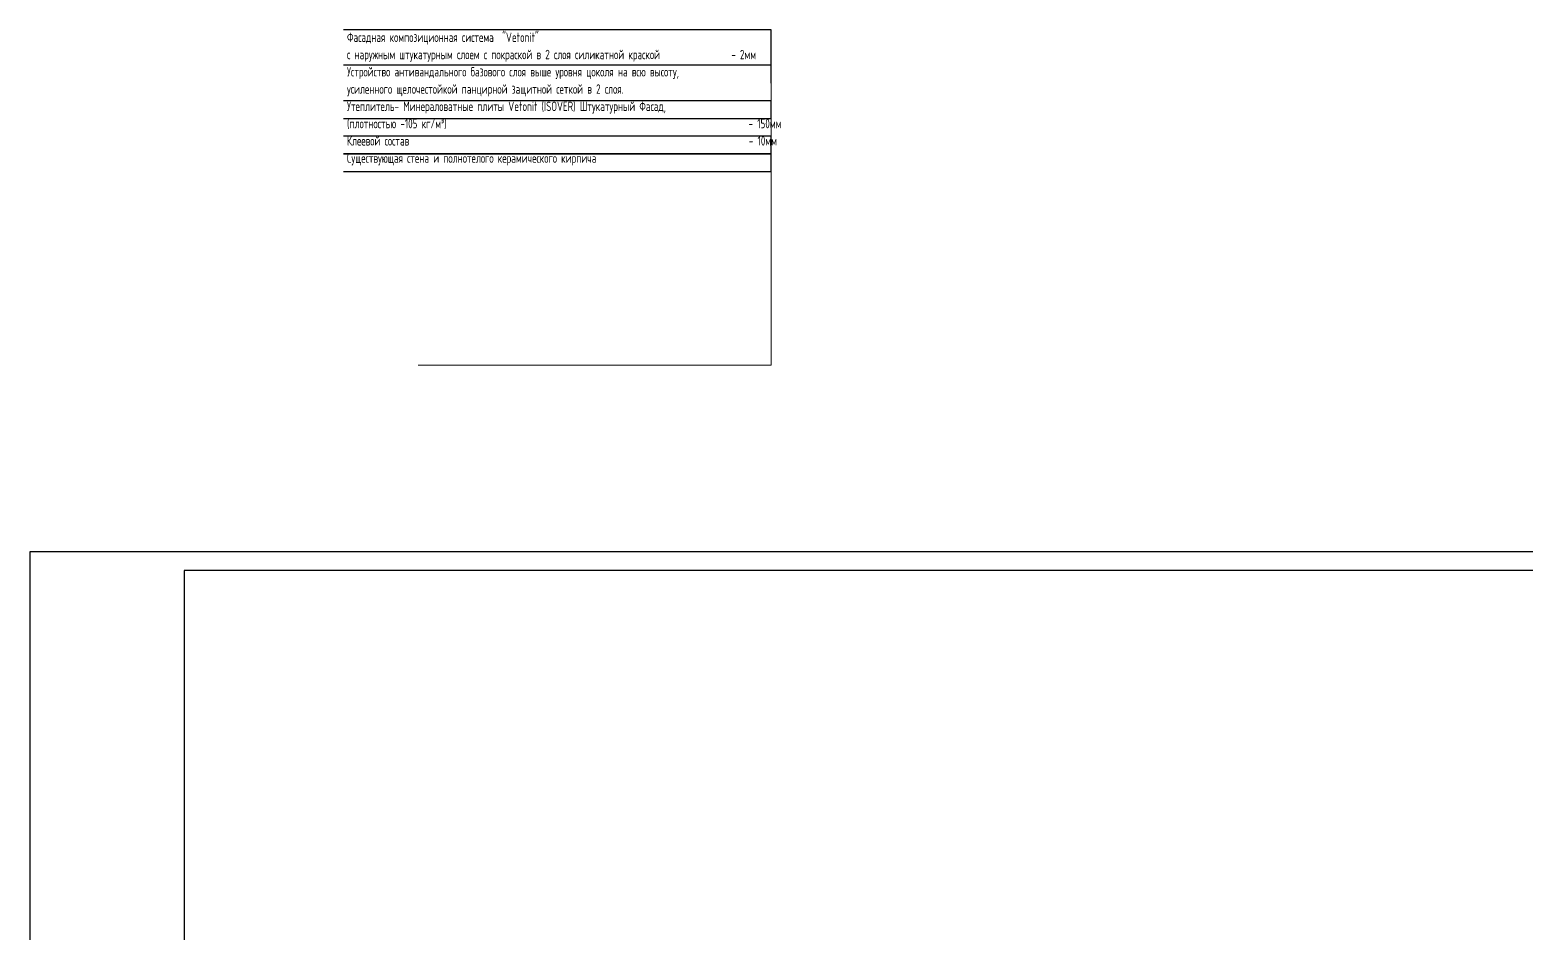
# Model space of a CAD drawing. Header units: millimetres. Extents: x -136099598 to 9192475, y 0 to 347021.
# Drawn here: x -366572 to -326848, y 316431 to 340388 of the extents above; entities that cross this region are included whole.
import ezdxf

# ---------------------------------------------------------------- set-up
doc = ezdxf.new("R2010")
doc.units = ezdxf.units.MM
doc.header["$MEASUREMENT"] = 0
for name, color, linetype in [('_RAMKA', 7, 'Continuous'), ('PDF_Геометрия', 7, 'Continuous'), ('АР_Текст РД', 5, 'Continuous')]:
    doc.layers.add(name, color=color, linetype=linetype)
doc.styles.add('ISOCPEUR', font='isocpeur.ttf', dxfattribs={"width": 0.7})

msp = doc.modelspace()

# ---------------------------------------------------------------- linework, layer by layer
at = {"layer": '_RAMKA', "ltscale": 100}
for points in [[(-245672.6, 242529), (-245672.6, 326529), (-366572.1, 326529), (-366572.1, 242529)], [(-246172.6, 243029), (-246172.6, 326029), (-362472.6, 326029), (-362472.6, 243029)]]:
    msp.add_lwpolyline(points, close=True, dxfattribs=at)
at = {"layer": 'PDF_Геометрия', "lineweight": 13, "ltscale": 100, "transparency": 33554687, "elevation": 0.4}
msp.add_lwpolyline([(-356256.2, 331488.5), (-346875.4, 331488.5), (-346875.4, 340388.2)], dxfattribs=at)
at = {"layer": 'АР_Текст РД', "elevation": 0.4}
for points in [[(-346875.4, 339448.2), (-346875.4, 339448.2), (-346875.4, 340388.2), (-358240.6, 340388.2)], [(-346875.4, 338978.2), (-346875.4, 338978.2), (-346875.4, 339448.2), (-358240.6, 339448.2)], [(-358240.6, 338038.2), (-346875.4, 338038.2), (-346875.4, 338508.2), (-358240.6, 338508.2)], [(-358240.6, 337098.2), (-346875.4, 337098.2), (-346875.4, 337568.2), (-358240.6, 337568.2)], [(-346875.4, 337098.2), (-358240.6, 337098.2)], [(-358240.6, 336628.2), (-346875.4, 336628.2), (-346875.4, 337098.2), (-358240.6, 337098.2)]]:
    msp.add_lwpolyline(points, dxfattribs=at)

# ---------------------------------------------------------------- texts
at = {"layer": 'АР_Текст РД', "insert": (-343997.1, 340318.1, 0.4), "char_height": 250, "width": 14150.854, "attachment_point": 3, "line_spacing_factor": 1.1, "style": 'ISOCPEUR'}
msp.add_mtext('\\A1;\\pxql;Фасадная композиционная система  "Vetonit"  \\Pс наружным штукатурным слоем{\\A0; с покраской в 2 слоя силикатной краской                 - 2мм\\PУстройство антивандального базового слоя выше уровня цоколя на всю высоту,\\Pусиленного щелочестойкой панцирной защитной сеткой в 2 слоя. \\PУтеплитель- Минераловатные плиты \\C1;Vetonit (ISOVER) Штукатурный Фасад\\C256;, \\P(плотностью -\\C1;105 \\C256;кг/м³)                                                                        - 150мм\\P\\pse1.125;Клеевой состав                                                                                 - 10мм\\PСуществующая стена и полнотелого керамического кирпича                            }', dxfattribs=at)

doc.saveas('drawing.dxf')
